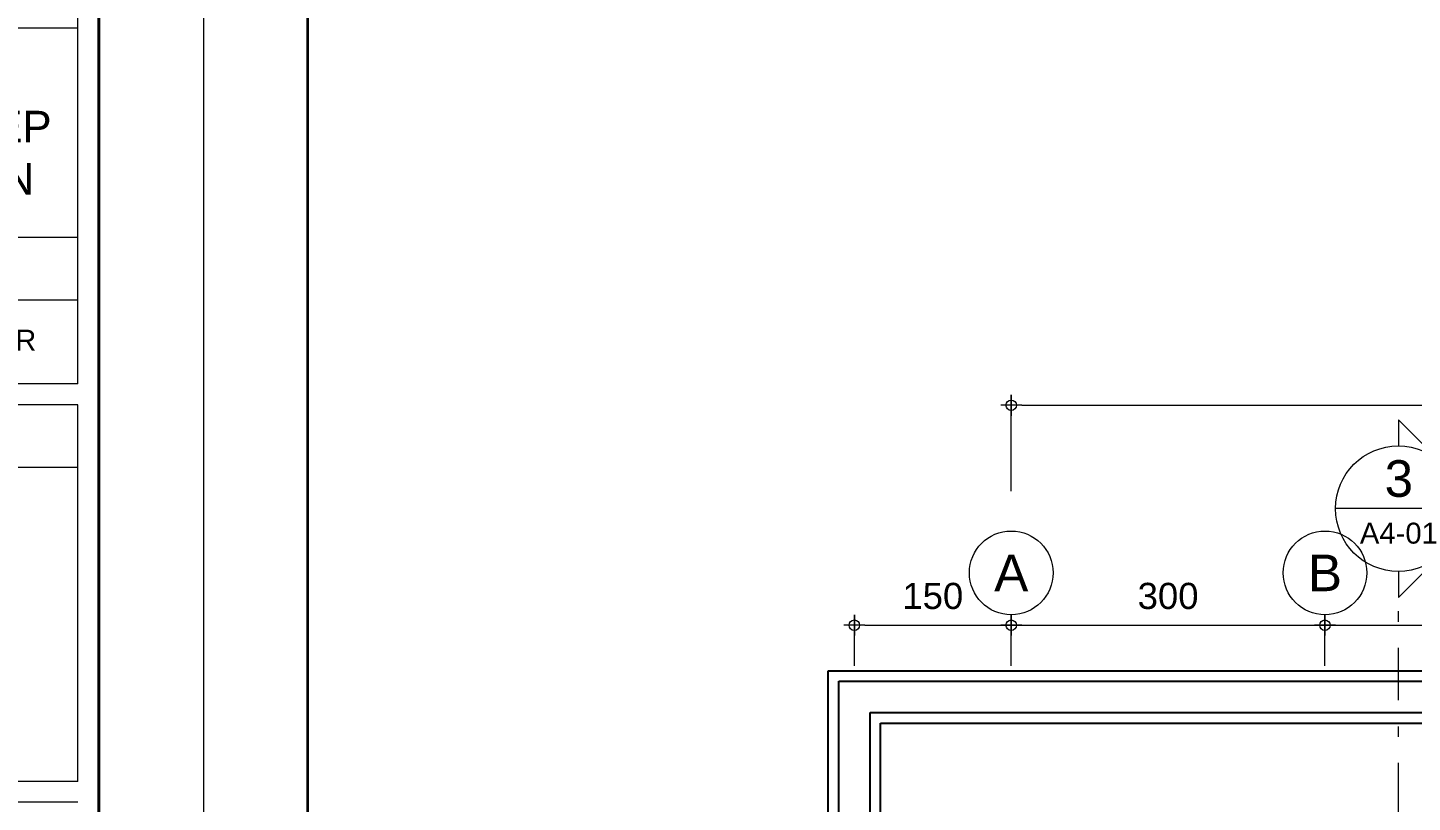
# Model space of a CAD drawing. Header units: millimetres. Extents: x -11 to 1625, y -267 to 180.
# Drawn here: x 1329.53 to 1342.77, y 141.4 to 148.8 of the extents above; entities that cross this region are included whole.
import ezdxf
from ezdxf.enums import TextEntityAlignment as Align

# ---------------------------------------------------------------- set-up
doc = ezdxf.new("R2010")
doc.units = ezdxf.units.MM
doc.linetypes.add('DASHDOT', pattern=[1, 0.5, -0.25, 0, -0.25])
for name, color, linetype, lineweight in [('GRS KOP', 1, 'Continuous', 35), ('kop', 7, 'Continuous', 20), ('not', 7, 'Continuous', 20), ('u', 6, 'Continuous', 20)]:
    doc.layers.add(name, color=color, linetype=linetype, lineweight=lineweight)
doc.styles.add('BARU', font='complex.shx')
doc.styles.add('S', font='SIMPLEX', dxfattribs={"width": 1.1})
doc.styles.get("Standard").update_dxf_attribs({"font": 'ARIALUNI.TTF'})
doc.dimstyles.new('SK100', dxfattribs={"dimtxt": 0.25, "dimasz": 0.1, "dimexe": 0.1, "dimexo": 0, "dimgap": 0.15, "dimtad": 1, "dimdec": 0, "dimlfac": 100, "dimzin": 12, "dimdsep": 46, "dimtxsty": 'Standard', "dimblk": 'BULAT', "dimcen": 0.1, "dimclrd": 256, "dimclre": 256, "dimclrt": 256, "dimadec": 0, "dimazin": 3, "dimtfac": 1, "dimtdec": 0, "dimtofl": 0, "dimtmove": 0, "dimatfit": 3, "dimldrblk": 'BULAT', "dimfxl": 0, "dimtolj": 1, "dimtzin": 0, "dimlwd": -1, "dimlwe": -1, "dimarcsym": 0})

# ---------------------------------------------------------------- blocks, each defined once
blk = doc.blocks.new('kop')
at = {"layer": 'GRS KOP'}
blk.add_line((83, 1), (83, 54), dxfattribs=at)
blk.add_lwpolyline([(1, 54), (83, 54), (83, 1), (1, 1)], close=True, dxfattribs=at)
at = {"layer": 'kop', "color": 7}
for p, q in [((0, 55), (0, 0)), ((84, 55), (84, 0)), ((84, 55), (84, 0))]:
    blk.add_line(p, q, dxfattribs=at)
at = {"layer": 'kop'}
for p, q in [((82.8, 27.4), (82.8, 31.4)), ((82.8, 30.8), (73.2, 30.8)), ((82.8, 28.8), (73.2, 28.8)), ((82.8, 28.2), (73.2, 28.2)), ((82.8, 27.4), (73.2, 27.4)), ((82.8, 27.2), (73.2, 27.2)), ((82.8, 23.6), (82.8, 27.2)), ((82.8, 26.6), (73.2, 26.6)), ((82.8, 23.6), (73.2, 23.6)), ((82.8, 23.4), (73.2, 23.4))]:
    blk.add_line(p, q, dxfattribs=at)
blk.add_text('JALAN ARABIKA 3 PONDOK KOPI, DURENSAWIT, JAKARTA TIMUR', height=0.2, dxfattribs=at).set_placement((77.986, 27.8), align=Align.MIDDLE)
at = {"layer": 'kop', "insert": (73.464, 30.51), "char_height": 0.3, "attachment_point": 1}
blk.add_mtext_dynamic_manual_height_columns('\\pi1.446;PERENCANAAN REHAB TOTAL \\P\\pi0.026798;KANTOR LURAH PONDOK KOPI BERKONSEP \\P\\pi0.21087;HEMAT ENERGI DAN RAMAH LINGKUNGAN', width=9.06362, gutter_width=1.5, heights=[0], dxfattribs=at)
at = {"layer": 'kop', "style": 'BARU', "flags": 4}
for p, height in [((73.8, 5.4), 0.35), ((80.303, 5.382), 0.25), ((73.8, 4.9), 0.35), ((80.303, 4.882), 0.25), ((73.8, 4.4), 0.35), ((80.303, 4.382), 0.25)]:
    blk.add_attdef('-', p, '', height=height, dxfattribs=at)
at = {"layer": 'kop', "flags": 4}
for tag, p in [('AR-00', (78.057, 2.648)), ('00', (81.238, 2.647))]:
    blk.add_attdef(tag, text='', height=0.35, dxfattribs=at).set_placement(p, align=Align.MIDDLE)
blk = doc.blocks.new('BULAT')
for p, q in [((-1, 0), (1, 0)), ((0, -1), (0, 1))]:
    blk.add_line(p, q)
blk.add_circle((0, 0), 0.5)
blk = doc.blocks.new('*D1365')
at = {"layer": 'Defpoints', "color": 0, "ltscale": 0.15}
for p in [(1341.939, 143.093), (1338.939, 142.704), (1341.939, 142.704)]:
    blk.add_point(p, dxfattribs=at)
at = {"layer": 'u', "ltscale": 0.15}
for p, q in [((1338.939, 142.704), (1338.939, 143.193)), ((1341.939, 142.704), (1341.939, 143.193)), ((1339.039, 143.093), (1341.839, 143.093))]:
    blk.add_line(p, q, dxfattribs=at)
at = {"layer": 'u', "ltscale": 0.15, "xscale": 0.1, "yscale": 0.1, "zscale": 0.1, "rotation": 180}
blk.add_blockref('BULAT', (1338.939, 143.093), dxfattribs=at)
at = {"layer": 'u', "ltscale": 0.15, "xscale": 0.1, "yscale": 0.1, "zscale": 0.1}
blk.add_blockref('BULAT', (1341.939, 143.093), dxfattribs=at)
at = {"layer": 'u', "ltscale": 0.15, "insert": (1340.439, 143.371), "char_height": 0.25, "attachment_point": 5}
blk.add_mtext('\\A1;300', dxfattribs=at)
blk = doc.blocks.new('*D1371')
at = {"layer": 'Defpoints', "color": 0, "ltscale": 0.15}
for p in [(1344.939, 143.093), (1341.939, 142.704), (1344.939, 142.704)]:
    blk.add_point(p, dxfattribs=at)
at = {"layer": 'u', "ltscale": 0.15}
for p, q in [((1341.939, 142.704), (1341.939, 143.193)), ((1344.939, 142.704), (1344.939, 143.193)), ((1342.039, 143.093), (1344.839, 143.093))]:
    blk.add_line(p, q, dxfattribs=at)
at = {"layer": 'u', "ltscale": 0.15, "xscale": 0.1, "yscale": 0.1, "zscale": 0.1, "rotation": 180}
blk.add_blockref('BULAT', (1341.939, 143.093), dxfattribs=at)
at = {"layer": 'u', "ltscale": 0.15, "xscale": 0.1, "yscale": 0.1, "zscale": 0.1}
blk.add_blockref('BULAT', (1344.939, 143.093), dxfattribs=at)
at = {"layer": 'u', "ltscale": 0.15, "insert": (1343.439, 143.371), "char_height": 0.25, "attachment_point": 5}
blk.add_mtext('\\A1;300', dxfattribs=at)
blk = doc.blocks.new('NAV')
blk.add_circle((0, -0.4), 0.4)
at = {"style": 'S', "width": 0.75, "flags": 4}
blk.add_attdef('AV', text='', height=0.3, dxfattribs=at).set_placement((0, -0.4), align=Align.MIDDLE)
blk = doc.blocks.new('*D1393')
at = {"layer": 'Defpoints', "color": 0, "ltscale": 0.15}
for p in [(1361.939, 145.195), (1338.939, 144.373), (1361.939, 144.423)]:
    blk.add_point(p, dxfattribs=at)
at = {"layer": 'u', "ltscale": 0.15}
for p, q in [((1338.939, 144.373), (1338.939, 145.295)), ((1361.939, 144.423), (1361.939, 145.295)), ((1339.039, 145.195), (1361.839, 145.195))]:
    blk.add_line(p, q, dxfattribs=at)
at = {"layer": 'u', "ltscale": 0.15, "xscale": 0.1, "yscale": 0.1, "zscale": 0.1, "rotation": 180}
blk.add_blockref('BULAT', (1338.939, 145.195), dxfattribs=at)
at = {"layer": 'u', "ltscale": 0.15, "xscale": 0.1, "yscale": 0.1, "zscale": 0.1}
blk.add_blockref('BULAT', (1361.939, 145.195), dxfattribs=at)
at = {"layer": 'u', "ltscale": 0.15, "insert": (1350.439, 145.473), "char_height": 0.25, "attachment_point": 5}
blk.add_mtext('\\A1;2300', dxfattribs=at)
blk = doc.blocks.new('Npkn')
for p, q in [((0, 0.849), (0.849, 0)), ((0, 0.849), (0, 0.6)), ((0.6, 0), (-0.6, 0)), ((0, -0.849), (0.849, 0)), ((0, -0.6), (0, -0.849))]:
    blk.add_line(p, q)
blk.add_circle((0, 0), 0.6)
at = {"color": 5, "style": 'S', "width": 0.75, "flags": 4}
blk.add_attdef('NO', text='', height=0.3, dxfattribs=at).set_placement((0.005, 0.113), align=Align.CENTER)
at = {"style": 'S', "width": 0.75, "flags": 4}
blk.add_attdef('NOLBR', text='', height=0.2, dxfattribs=at).set_placement((0.005, -0.334), align=Align.CENTER)
blk = doc.blocks.new('*D1360')
at = {"layer": 'Defpoints', "color": 0, "ltscale": 0.15}
for p in [(1338.939, 143.093), (1337.439, 142.704), (1338.939, 142.704)]:
    blk.add_point(p, dxfattribs=at)
at = {"layer": 'u', "ltscale": 0.15}
for p, q in [((1337.439, 142.704), (1337.439, 143.193)), ((1338.939, 142.704), (1338.939, 143.193)), ((1337.539, 143.093), (1338.839, 143.093))]:
    blk.add_line(p, q, dxfattribs=at)
at = {"layer": 'u', "ltscale": 0.15, "xscale": 0.1, "yscale": 0.1, "zscale": 0.1, "rotation": 180}
blk.add_blockref('BULAT', (1337.439, 143.093), dxfattribs=at)
at = {"layer": 'u', "ltscale": 0.15, "xscale": 0.1, "yscale": 0.1, "zscale": 0.1}
blk.add_blockref('BULAT', (1338.939, 143.093), dxfattribs=at)
at = {"layer": 'u', "ltscale": 0.15, "insert": (1338.189, 143.371), "char_height": 0.25, "attachment_point": 5}
blk.add_mtext('\\A1;150', dxfattribs=at)

msp = doc.modelspace()

# ---------------------------------------------------------------- linework, layer by layer
for p, q in [((1337.1893084, 128.1568196), (1337.1893084, 142.6568196)), ((1337.1893084, 142.6568196), (1363.6893084, 142.6568196)), ((1337.2893084, 128.2568196), (1337.2893084, 142.5568196)), ((1337.2893084, 142.5568196), (1356.0893084, 142.5568196)), ((1337.5893084, 128.5568196), (1337.5893084, 142.2568196)), ((1337.5893084, 142.2568196), (1356.0893084, 142.2568196)), ((1337.6893084, 128.6568196), (1337.6893084, 142.1568196)), ((1337.6893084, 142.1568196), (1356.0893084, 142.1568196))]:
    msp.add_line(p, q)
at = {"layer": 'not', "linetype": 'DASHDOT'}
msp.add_line((1342.64096, 137.9759617), (1342.64096, 143.3584162), dxfattribs=at)

# ---------------------------------------------------------------- block references
at = {"layer": 'kop'}
for p in [(1247.214162, 118), (1331.2141609, 118.0000005)]:
    msp.add_blockref('kop', p, dxfattribs=at)
at = {"layer": 'not'}
ref = msp.add_blockref('Npkn', (1342.64096, 144.2069443), dxfattribs=at)
ref.add_attrib('NO', '3', dxfattribs={"layer": '0', "height": 0.35, "flags": 4}).set_placement((1342.6457256, 144.3198469), align=Align.CENTER)
ref.add_attrib('NOLBR', 'A4-01', dxfattribs={"layer": '0', "height": 0.2, "flags": 4}).set_placement((1342.6457256, 143.8727066), align=Align.CENTER)
ref = msp.add_blockref('NAV', (1338.9393084, 143.9929267), dxfattribs=at)
ref.add_attrib('AV', 'A', dxfattribs={"layer": '0', "height": 0.35, "flags": 4}).set_placement((1338.9393084, 143.5929267), align=Align.MIDDLE)
ref = msp.add_blockref('NAV', (1341.9393084, 143.9929267), dxfattribs=at)
ref.add_attrib('AV', 'B', dxfattribs={"layer": '0', "height": 0.35, "flags": 4}).set_placement((1341.9393084, 143.5929267), align=Align.MIDDLE)

# ---------------------------------------------------------------- dimensions: what is measured, and where the dimension line sits
at = {"layer": 'u', "ltscale": 0.15}
for base, p1, p2, picture, middle in [((1361.9393084, 145.1952522), (1338.9393084, 144.3729267), (1361.9393084, 144.4229267), '*D1393', (1350.4393084, 145.1952522)), ((1338.9393084, 143.0929267), (1337.4393084, 142.7044163), (1338.9393084, 142.7044163), '*D1360', (1338.1893084, 143.0929267)), ((1341.9393084, 143.0929267), (1338.9393084, 142.7044163), (1341.9393084, 142.7044163), '*D1365', (1340.4393084, 143.0929267)), ((1344.9393084, 143.0929267), (1341.9393084, 142.7044163), (1344.9393084, 142.7044163), '*D1371', (1343.4393084, 143.0929267))]:
    dim = msp.add_linear_dim(base=base, p1=p1, p2=p2, dimstyle='SK100', dxfattribs=at)
    dim.commit()
    dim.dimension.update_dxf_attribs({"geometry": picture, "text_midpoint": middle, "dimtype": 160})

doc.saveas('drawing.dxf')
